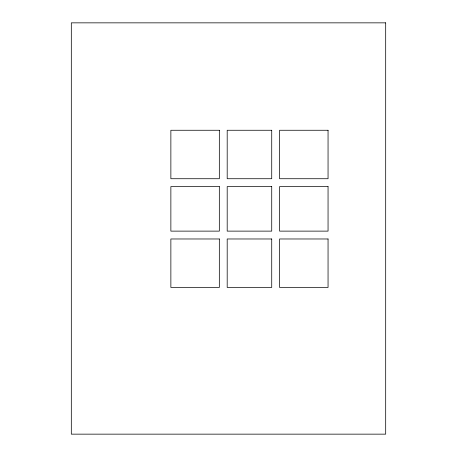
<?xml version="1.0" encoding="UTF-8"?>
<svg xmlns="http://www.w3.org/2000/svg" width="457" height="457" viewBox="0 0 457 457"><rect width="100%" height="100%" fill="white"/><g stroke="black" fill="none" stroke-linecap="round" stroke-linejoin="round"><path stroke-width="0.69" d="M385.685 22.85L71.315 22.85L71.315 434.15L385.685 434.15L385.685 22.85M219.331 130.262L170.867 130.262L170.867 178.727L219.331 178.727L219.331 130.262M271.726 130.262L227.192 130.262L227.192 178.727L271.726 178.727L271.726 130.262M328.052 130.262L279.587 130.262L279.587 178.727L328.052 178.727L328.052 130.262M219.331 186.582L170.867 186.582L170.867 231.122L219.331 231.122L219.331 186.582M271.726 186.582L227.192 186.582L227.192 231.122L271.726 231.122L271.726 186.582M328.052 186.582L279.587 186.582L279.587 231.122L328.052 231.122L328.052 186.582M219.331 238.977L170.867 238.977L170.867 287.442L219.331 287.442L219.331 238.977M271.726 238.977L227.192 238.977L227.192 287.442L271.726 287.442L271.726 238.977M328.052 238.977L279.587 238.977L279.587 287.442L328.052 287.442L328.052 238.977"/></g></svg>
